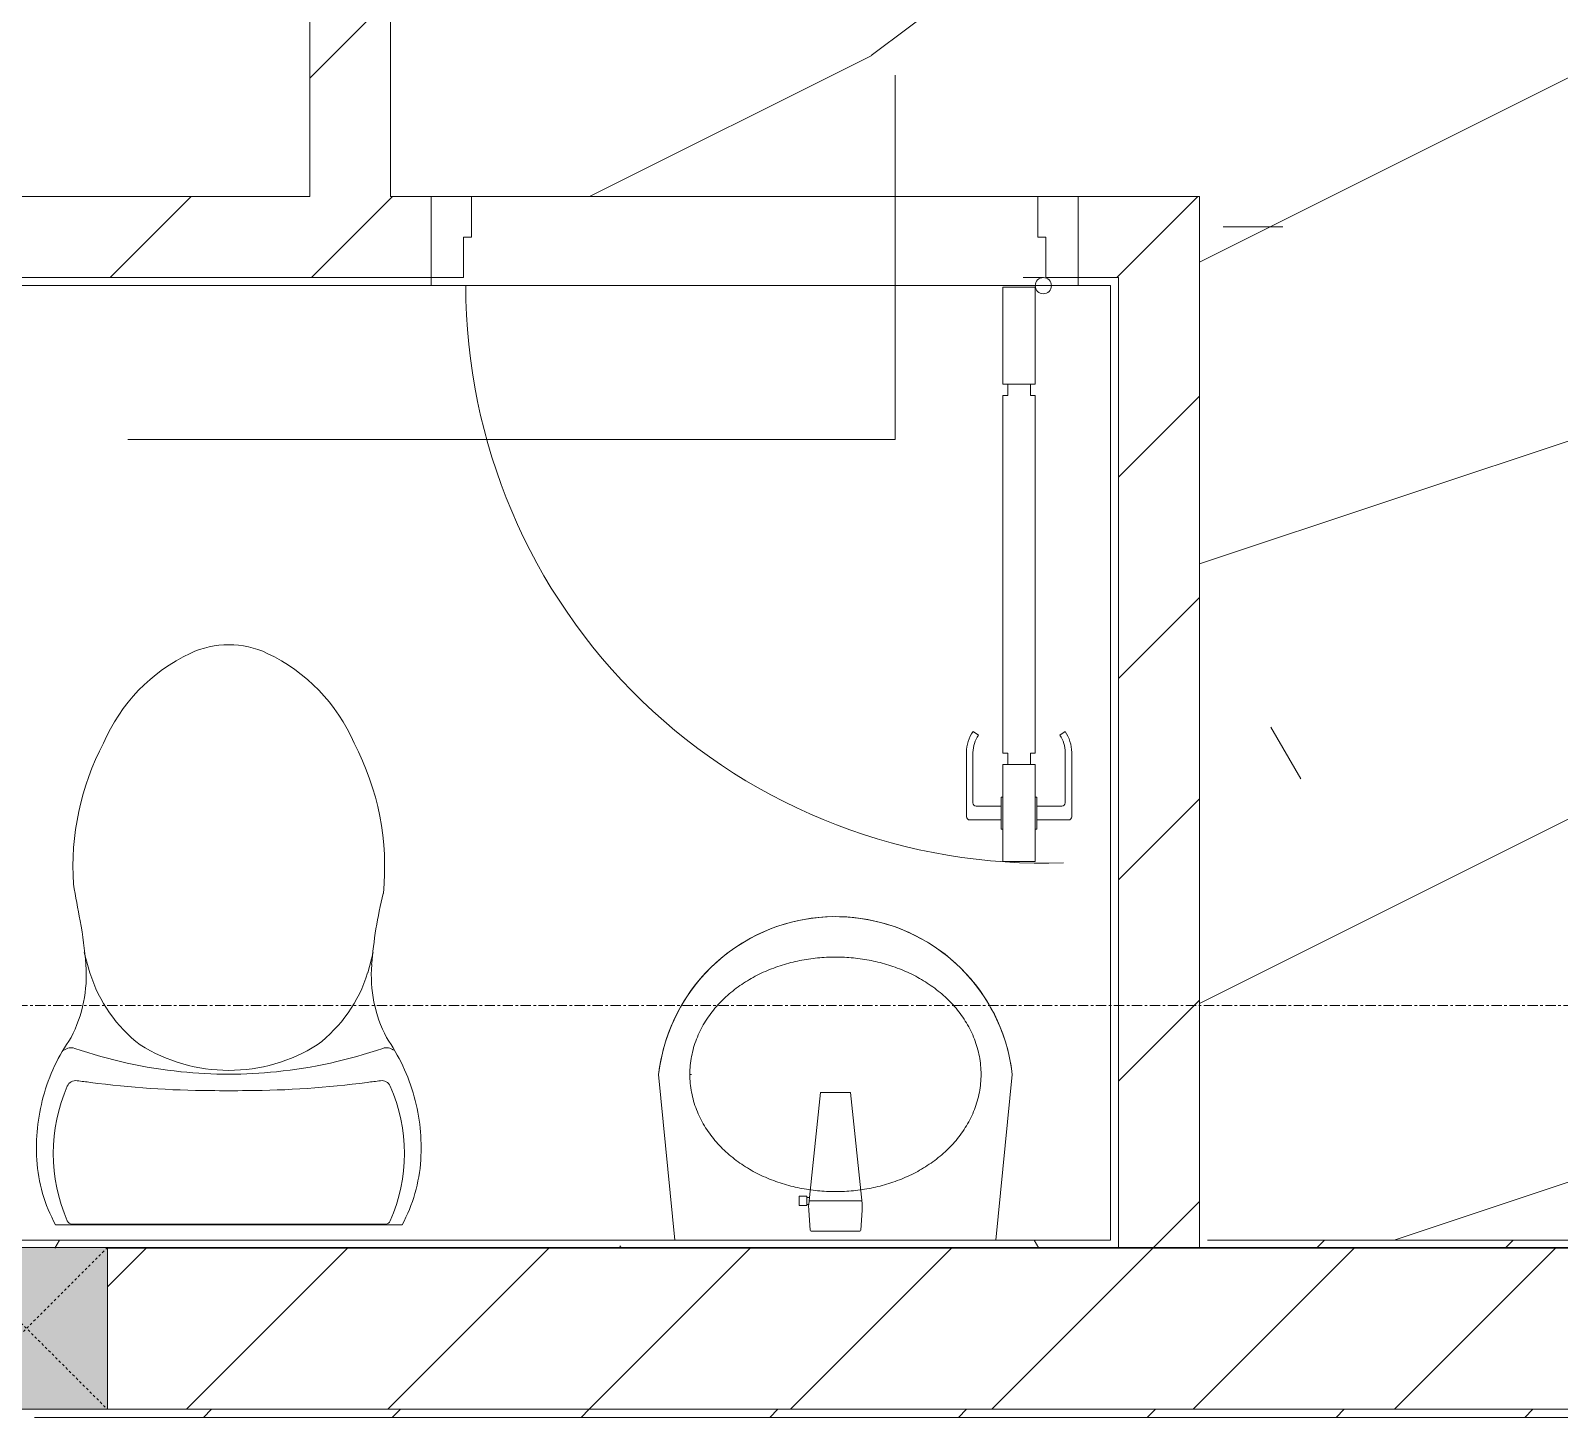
# Model space of a CAD drawing. Header units: millimetres. Extents: x 5357 to 259384, y -16348 to 109893.
# Drawn here: x 73183 to 75073, y 36528 to 38242 of the extents above; entities that cross this region are included whole.
import ezdxf

# ---------------------------------------------------------------- set-up
doc = ezdxf.new("R2010")
doc.units = ezdxf.units.MM
doc.linetypes.add('Dash', pattern=[6, 3, -3])
doc.linetypes.add('Grid Line', pattern=[22.225, 12.7, -3.175, 3.175, -3.175])
for name, color, linetype, lineweight in [('0-1', 7, 'Continuous', 5), ('A-DETL-GENF-1', 53, 'Continuous', 9), ('A-DETL-THIN-1', 7, 'Continuous', 9), ('A-DOOR-1', 254, 'Continuous', 9), ('A-DOOR-2', 53, 'Continuous', 9), ('A-FLOR-1', 53, 'Continuous', 9), ('A-FLOR-PATT-1', 10, 'Continuous', 9), ('A-WALL-1', 9, 'Continuous', 18), ('A-WALL-2', 53, 'Continuous', 9), ('A-WALL-3', 113, 'Continuous', 18), ('A-WALL-PATT', 111, 'Continuous', 9), ('A-WALL-PATT-1', 10, 'Continuous', 9), ('A-WALL-PATT-2', 53, 'Continuous', 9), ('I-WALL-1', 9, 'Continuous', 18), ('I-WALL-2', 53, 'Continuous', 9), ('I-WALL-3', 2, 'Continuous', 18), ('P-SANR-FIXT-1', 254, 'Continuous', 9), ('P-SANR-FIXT-2', 53, 'Continuous', 9), ('P-SANR-FIXT-3', 221, 'Continuous', 9), ('S-COLS', 52, 'Continuous', 9), ('S-COLS-3', 53, 'Continuous', 9), ('S-COLS-5', 52, 'Continuous', 18), ('S-COLS-HDLN', 52, 'Dash', 9), ('S-GRID-1', 1, 'Grid Line', 9)]:
    doc.layers.add(name, color=color, linetype=linetype, lineweight=lineweight)
pattern_1 = [(45, (0, 0), (-124.4508, 124.4508), [])]
pattern_2 = [(45, (0, 0), (-116.67262, 116.67262), [])]

# ---------------------------------------------------------------- blocks, each defined once
blk = doc.blocks.new('DOOR_CW_01 CANH MO-PANEL KINH - DIG_02-800x2200-CỬA NHÔM KÍNH-400864-TKCS_MB CẢNH QUAN CÂY XANH')
at = {"layer": 'A-DETL-GENF-1'}
for p, q in [((-347, 772), (-307, 772)), ((-347, 652), (-347, 772)), ((-307, 772), (-307, 652)), ((-349, 720.5), (-388, 720.5)), ((-349, 731.8), (-347, 731.8)), ((-349, 692.2), (-349, 731.8)), ((-347, 692.2), (-347, 731.8)), ((-307, 692.2), (-307, 731.8)), ((-305, 731.8), (-307, 731.8)), ((-305, 692.2), (-305, 731.8)), ((-305, 720.5), (-266, 720.5)), ((-392, 637), (-392, 716.5)), ((-384, 699.5), (-384, 637)), ((-349, 703.5), (-380, 703.5)), ((-305, 703.5), (-274, 703.5)), ((-270, 699.5), (-270, 637)), ((-262, 637), (-262, 716.5)), ((-347, 692.2), (-349, 692.2)), ((-307, 692.2), (-305, 692.2)), ((-307, 652), (-347, 652)), ((-313, 652), (-341, 652)), ((-341, 652), (-341, 638)), ((-313, 638), (-313, 652)), ((-347, 638), (-341, 638)), ((-347, 638), (-347, 196)), ((-307, 638), (-313, 638)), ((-307, 196), (-307, 638)), ((-383.9, 611.2), (-377.3, 615.8)), ((-270.1, 611.2), (-276.7, 615.8)), ((-347, 196), (-341, 196)), ((-341, 196), (-341, 182)), ((-307, 196), (-313, 196)), ((-313, 182), (-313, 196)), ((-307, 182), (-347, 182)), ((-347, 182), (-347, 62)), ((-341, 182), (-313, 182)), ((-307, 62), (-307, 182)), ((-347, 62), (-307, 62))]:
    blk.add_line(p, q, dxfattribs=at)
blk.add_circle((-357, 60), 10, dxfattribs=at)
for centre, radius, start, end in [((-357, 60), 714, 360, 92), ((-388, 716.5), 4, 90, 180), ((-266, 716.5), 4, 0, 90), ((-380, 699.5), 4, 90, 180), ((-274, 699.5), 4, 0, 90), ((-347, 637), 45, 180, 215), ((-347, 637), 37, 180, 215), ((-307, 637), 37, 325, 0), ((-307, 637), 45, 325, 0)]:
    blk.add_arc(centre, radius, start, end, dxfattribs=at)
at = {"layer": 'A-DOOR-2'}
for p, q in [((-360, 50), (-400, 50)), ((-400, 50), (-400, -50)), ((-360, 0), (-360, 50)), ((-357, 50), (-332, 50)), ((400, 50), (360, 50)), ((360, 50), (360, 0)), ((400, -50), (400, 50)), ((-350, 0), (-360, 0)), ((-350, -50), (-350, 0)), ((360, 0), (350, 0)), ((350, 0), (350, -50)), ((-400, -50), (-350, -50)), ((350, -50), (400, -50))]:
    blk.add_line(p, q, dxfattribs=at)
blk = doc.blocks.new('TOILET - TOILET-348229-TKCS_MB CẢNH QUAN CÂY XANH')
at = {"layer": 'P-SANR-FIXT-2'}
for p, q in [((214.2, -19.1), (-214.2, -19.1)), ((194, -19.9), (-194, -19.9)), ((-171.7, -330.3), (-178.6, -355.5)), ((171.7, -330.3), (178.6, -355.5))]:
    blk.add_line(p, q, dxfattribs=at)
for centre, radius, start, end in [((-46.1, -111.1), 191.6, 151.2809, 176.4513), ((-9.8, -107.2), 207.3, 156.2862, 203.7138), ((-193.7, -26.4), 6.48, 92.3168, 156.2862), ((193.7, -26.4), 6.48, 23.7138, 87.6832), ((9.8, -107.2), 207.3, 336.2862, 23.7138), ((46.1, -111.1), 191.6, 3.5487, 28.7191), ((1.9, -114.1), 239.7, 176.4513, 195.2961), ((-1.9, -114.1), 239.7, 344.7039, 3.5487), ((-4, -115.7), 233.6, 195.2961, 215.2147), ((-14.3, -1400.4), 1215.6, 90.3974, 97.407), ((0, -3462.8), 3278, 89.6026, 90.3974), ((14.3, -1400.4), 1215.6, 82.593, 89.6026), ((4, -115.7), 233.6, 324.7853, 344.7039), ((-189.1, -185.5), 11.7, 205.4105, 277.5788), ((178.9, -2951.3), 2778.4, 97.2351, 97.5788), ((0, -786.7), 581.5, 84.1678, 95.8322), ((-178.9, -2951.3), 2778.4, 82.4212, 82.7649), ((189.1, -185.5), 11.7, 262.4212, 334.5895), ((0.6, -792.1), 586.9, 95.8322, 108.9927), ((0, -416), 206.1, 90, 122.0732), ((0, -416), 206.1, 57.9268, 90), ((-0.6, -792.1), 586.9, 71.0073, 84.1678), ((-195, -224.1), 13.8, 230.6724, 288.9927), ((-0.4, -384), 179.5, 127.4036, 162.5964), ((0.4, -384), 179.5, 17.4036, 52.5964), ((195, -224.1), 13.8, 251.0073, 309.3276), ((-343.5, -327.4), 167.3, 355.4559, 27.38), ((343.5, -327.4), 167.3, 152.62, 184.5441), ((-719.2, -297.5), 544.3, 346.0536, 355.4559), ((719.2, -297.5), 544.3, 184.5441, 190.2879), ((-1948.3, -805.1), 2171.2, 9.681, 10.8949), ((137.1, -461.2), 329.8, 174.3487, 207.6878), ((-137.1, -461.2), 329.8, 332.3122, 3.6835), ((45.1, -528.6), 217.6, 203.2216, 244.7718), ((-45.1, -528.6), 217.6, 295.2282, 336.7784), ((0, -624.4), 111.7, 244.7718, 295.2282)]:
    blk.add_arc(centre, radius, start, end, dxfattribs=at)
blk = doc.blocks.new('bonruatreo - Chậu rửa-348246-TKCS_MB CẢNH QUAN CÂY XANH')
at = {"layer": 'P-SANR-FIXT-2'}
for p, q in [((-218.6, 205), (-198.4, 0)), ((-177.8, 205), (-180.6, 205)), ((198.4, 0), (218.6, 205)), ((-198.4, 0), (198.4, 0)), ((165, 0), (-165, 0))]:
    blk.add_line(p, q, dxfattribs=at)
at = {"layer": 'P-SANR-FIXT-2', "flags": 128}
blk.add_lwpolyline([(-218.6, 205), (-217.4, 213.7), (-215.9, 222.4), (-214, 231), (-211.8, 239.5), (-209.3, 247.9), (-206.4, 256.2), (-203.2, 264.4), (-199.6, 272.5), (-195.8, 280.4), (-191.6, 288.1), (-187.1, 295.7), (-182.3, 303.1), (-177.3, 310.3), (-171.9, 317.3), (-166.3, 324.1), (-160.4, 330.6), (-154.2, 336.9), (-147.8, 342.9), (-141.2, 348.7), (-134.3, 354.2), (-127.3, 359.4), (-120, 364.4), (-112.5, 369), (-104.9, 373.4), (-97.1, 377.4), (-89.1, 381.2), (-81, 384.6), (-72.7, 387.6), (-64.4, 390.4), (-55.9, 392.8), (-47.3, 394.8), (-38.7, 396.6), (-30, 397.9), (-21.3, 399), (-12.5, 399.6), (-3.7, 400), (5.1, 399.9), (13.9, 399.6), (22.6, 398.8), (31.4, 397.8), (40.1, 396.3), (48.7, 394.5), (57.2, 392.4), (65.7, 390), (74, 387.2), (82.2, 384.1), (90.3, 380.6), (98.3, 376.8), (106.1, 372.7), (113.7, 368.3), (121.1, 363.6), (128.4, 358.7), (135.4, 353.4), (142.2, 347.8), (148.8, 342), (155.2, 335.9), (161.3, 329.6), (167.2, 323), (172.8, 316.2), (178.1, 309.2), (183.1, 302), (187.8, 294.6), (192.2, 287), (196.4, 279.2), (200.2, 271.3), (203.7, 263.2), (206.8, 255), (209.7, 246.6), (212.2, 238.2), (214.3, 229.7), (216.1, 221.1), (217.6, 212.4), (218.6, 205)], dxfattribs=at)
at = {"layer": 'P-SANR-FIXT-2'}
blk.add_arc((0, 180), 220, 6.525, 173.475, dxfattribs=at)
for points in [[(-180, 205), (-180, 212.4), (-178.6, 227.3), (-172.4, 248.8), (-162.5, 268.9), (-149.4, 287), (-133.8, 303), (-116.1, 316.6), (-96.9, 327.9), (-76.5, 336.8), (-55.2, 343.5), (-33.3, 347.9), (-11.2, 350.1), (11.1, 350.1), (33.3, 347.9), (55.2, 343.5), (76.5, 336.8), (96.9, 327.9), (116.1, 316.6), (133.8, 302.9), (149.5, 287), (162.5, 268.8), (172.4, 248.8), (178.6, 227.3), (180, 212.4), (180, 205)], [(180, 205), (180, 197.6), (178.6, 182.7), (172.4, 161.2), (162.5, 141.2), (149.5, 123), (133.8, 107.1), (116.1, 93.4), (96.9, 82.1), (76.5, 73.2), (55.2, 66.5), (33.3, 62.1), (11.1, 59.9), (-11.2, 59.9), (-33.3, 62.1), (-55.2, 66.5), (-76.5, 73.2), (-96.9, 82.1), (-116.1, 93.4), (-133.8, 107), (-149.4, 123), (-162.5, 141.1), (-172.4, 161.2), (-178.6, 182.7), (-180, 197.6), (-180, 205)]]:
    blk.add_open_spline(points, degree=3, dxfattribs=at)
at = {"layer": 'P-SANR-FIXT-3'}
for p, q in [((-18.5, 182.5), (-32.2, 52.9)), ((18.5, 182.5), (-18.5, 182.5)), ((33, 45.4), (18.5, 182.5)), ((-35.6, 54.2), (-44.7, 54.2)), ((-44.7, 54.2), (-44.7, 42.8)), ((-44.7, 42.8), (-35.6, 42.8)), ((-35.6, 52.9), (-35.6, 54.2)), ((-32.2, 52.9), (-35.6, 52.9)), ((-35.6, 44.2), (-35.6, 52.9)), ((-35.6, 42.8), (-35.6, 44.2)), ((-35.6, 44.2), (-33.1, 44.2)), ((-32.2, 52.9), (-33.1, 44.2)), ((32.7, 48.5), (-32.7, 48.5)), ((-33, 37.3), (-31.4, 12.2)), ((31.4, 12.2), (33, 37.3)), ((-30.2, 11), (30.2, 11))]:
    blk.add_line(p, q, dxfattribs=at)
for centre, radius, start, end in [((5.5, 41.4), 38.7, 175.8543, 186.034), ((-5.5, 41.4), 38.7, 353.966, 6.034), ((-30.1, 12.3), 1.3, 183.5997, 268.7722), ((30.1, 12.3), 1.3, 271.2278, 356.4003)]:
    blk.add_arc(centre, radius, start, end, dxfattribs=at)
blk = doc.blocks.new('NCV_TKTC_TANG 1_rvt-1-TKCS_MB CẢNH QUAN CÂY XANH')
at = {"layer": 'A-FLOR-PATT-1'}
h = blk.add_hatch(dxfattribs=at)
h.set_pattern_fill('FP_6', color=256, style=0, pattern_type=2)
h.set_pattern_definition([(0, (0, 0), (1788.16, 447.04), [73.762, -1267.358, 73.762, -1267.358, -7152.64]), (0, (0, 0), (1788.16, 447.04), [-2682.24, 73.762, -2608.478, 73.762, -1267.358, -3129.28]), (0, (0, 0), (1788.16, 447.04), [-6705.6, 73.762, -820.318, 73.762, -2161.438]), (120, (670.56, 223.5), (-1281.228, 1325.072), [73.762, -1267.358, 73.762, -8419.998]), (120, (670.56, 223.5), (-1281.228, 1325.072), [-1414.882, -1267.358, 73.762, -2608.478, -4470.4]), (120, (670.56, 223.5), (-1281.228, 1325.072), [-5364.48, 73.762, -1267.358, 73.762, -3055.518]), (120, (670.56, 223.5), (-1281.228, 1325.072), [-6779.362, -820.318, 73.762, -2161.438]), (240, (894.1, 1117.6), (-506.932, -1772.112), [73.762, -1267.358, 73.762, -8419.998]), (240, (894.1, 1117.6), (-506.932, -1772.112), [-1414.882, -1267.358, 73.762, -2608.478, -4470.4]), (240, (894.1, 1117.6), (-506.932, -1772.112), [-5364.48, 73.762, -1267.358, 73.762, -3055.518]), (240, (894.1, 1117.6), (-506.932, -1772.112), [-6779.362, -820.318, 73.762, -2161.438])])
h.paths.add_polyline_path([(74627.6, 36746.9), (75667.6, 36746.9), (75667.6, 37296.9), (77167.6, 37296.9), (77167.6, 37607.3), (76717.2, 37607.3), (76717.2, 38057.3), (75228.7, 38057.3), (75199.9, 38061.1), (75173.1, 38072.2), (75150.1, 38089.8), (75132.5, 38112.8), (75121.4, 38139.6), (75117.6, 38168.4), (75117.6, 39595.8), (75121.4, 39624.6), (75132.5, 39651.4), (75150.1, 39674.4), (75173.1, 39692), (75199.9, 39703.2), (75228.7, 39706.9), (76717.2, 39706.9), (76717.2, 40156.9), (77167.6, 40156.9), (77167.6, 40326.9), (77177.6, 40326.9), (77177.6, 40336.9), (73627.6, 40336.9), (73627.6, 38036.9), (74627.6, 38036.9), (74627.6, 36910.9)])
h = blk.add_hatch(dxfattribs=at)
h.set_pattern_fill('FP_4', color=256, style=0, pattern_type=2)
h.set_pattern_definition([(216.87, (366.52, 916.3), (2748.89673, 1832.6049), [458.15, -4123.35]), (206.565, (916.3, 641.4), (-916.3012, -916.2996), [1024.455, -1024.455]), (198.435, (916.3, 183.26), (-1832.5985, -916.3019), [579.52, -2318.076])])
h.paths.add_polyline_path([(74627.6, 36746.9), (75667.6, 36746.9), (75667.6, 37296.9), (77167.6, 37296.9), (77167.6, 37607.3), (76717.2, 37607.3), (76717.2, 38057.3), (75228.7, 38057.3), (75199.9, 38061.1), (75173.1, 38072.2), (75150.1, 38089.8), (75132.5, 38112.8), (75121.4, 38139.6), (75117.6, 38168.4), (75117.6, 39595.8), (75121.4, 39624.6), (75132.5, 39651.4), (75150.1, 39674.4), (75173.1, 39692), (75199.9, 39703.2), (75228.7, 39706.9), (76717.2, 39706.9), (76717.2, 40156.9), (77167.6, 40156.9), (77167.6, 40326.9), (77177.6, 40326.9), (77177.6, 40336.9), (73627.6, 40336.9), (73627.6, 38036.9), (74627.6, 38036.9), (74627.6, 36910.9)])
at = {"layer": 'A-WALL-PATT-1'}
h = blk.add_hatch(dxfattribs=at)
h.set_pattern_fill('FP_2', color=256, style=0, pattern_type=2)
h.set_pattern_definition(pattern_1)
h.paths.add_polyline_path([(73527.6, 38036.9), (73627.6, 38036.9), (73627.6, 40336.9), (73527.6, 40336.9), (73527.6, 38883.4)])
h = blk.add_hatch(dxfattribs=at)
h.set_pattern_fill('FP_2', color=256, style=0, pattern_type=2)
h.set_pattern_definition(pattern_1)
h.paths.add_polyline_path([(73677.6, 37936.9), (73677.6, 38036.9), (72427.6, 38036.9), (72427.6, 37936.9), (73141.4, 37936.9)])
h.paths.add_polyline_path([(74527.6, 37936.9), (74527.6, 38036.9), (74477.6, 38036.9), (74477.6, 37936.9), (74517.6, 37936.9)])
h = blk.add_hatch(dxfattribs=at)
h.set_pattern_fill('FP_2', color=256, style=0, pattern_type=2)
h.set_pattern_definition(pattern_1)
h.paths.add_polyline_path([(74627.6, 36736.9), (74627.6, 38036.9), (74527.6, 38036.9), (74527.6, 36736.9)])
h = blk.add_hatch(dxfattribs=at)
h.set_pattern_fill('FP_11', color=256, style=0, pattern_type=2)
h.set_pattern_definition([(0, (0, 0), (894.08, 223.52), [73.762, -596.798, 73.762, -596.798, -3576.32]), (0, (0, 0), (894.08, 223.52), [-1341.12, 73.762, -1267.358, 73.762, -596.798, -1564.64]), (0, (0, 0), (894.08, 223.52), [-3352.8, 73.762, -373.278, 73.762, -1043.838]), (120, (335.28, 111.76), (-640.614, 662.536), [73.762, -596.798, 73.762, -4173.118]), (120, (335.28, 111.76), (-640.614, 662.536), [-744.322, -596.798, 73.762, -1267.358, -2235.2]), (120, (335.28, 111.76), (-640.614, 662.536), [-2682.24, 73.762, -596.798, 73.762, -1490.878]), (120, (335.28, 111.76), (-640.614, 662.536), [-3426.562, -373.278, 73.762, -1043.838]), (240, (447.04, 558.8), (-253.466, -886.056), [73.762, -596.798, 73.762, -4173.118]), (240, (447.04, 558.8), (-253.466, -886.056), [-744.322, -596.798, 73.762, -1267.358, -2235.2]), (240, (447.04, 558.8), (-253.466, -886.056), [-2682.24, 73.762, -596.798, 73.762, -1490.878]), (240, (447.04, 558.8), (-253.466, -886.056), [-3426.562, -373.278, 73.762, -1043.838])])
h.paths.add_polyline_path([(74351.9, 36736.9), (74517.6, 36736.9), (74517.6, 36746.9), (72327.6, 36746.9), (72327.6, 36736.9), (74049.3, 36736.9)])
at = {"layer": 'A-WALL-PATT-2'}
h = blk.add_hatch(dxfattribs=at)
h.set_pattern_fill('FP_10', color=256, style=0, pattern_type=2)
h.set_pattern_definition(pattern_2)
h.paths.add_polyline_path([(77177.6, 36736.9), (77177.6, 36746.9), (74627.6, 36746.9), (74627.6, 36736.9), (75562.3, 36736.9)])
at = {"layer": 'A-DETL-THIN-1'}
for p, q in [((74251.4, 37736.9), (74251.4, 38186.9)), ((74103, 37736.9), (73303, 37736.9)), ((73303, 37736.9), (74251.4, 37736.9))]:
    blk.add_line(p, q, dxfattribs=at)
at = {"layer": 'A-FLOR-1'}
blk.add_line((73727.6, 38036.9), (74427.6, 38036.9), dxfattribs=at)
at = {"layer": 'A-WALL-1'}
for p, q in [((73527.6, 40336.9), (73527.6, 38036.9)), ((73627.6, 38036.9), (73627.6, 40336.9)), ((73527.6, 38036.9), (72427.6, 38036.9)), ((73637.6, 38036.9), (73627.6, 38036.9)), ((74627.6, 38036.9), (74527.6, 38036.9)), ((74627.6, 36736.9), (74627.6, 38036.9)), ((74517.6, 37936.9), (74527.6, 37936.9)), ((74527.6, 37936.9), (74527.6, 36736.9)), ((74527.6, 36736.9), (74627.6, 36736.9))]:
    blk.add_line(p, q, dxfattribs=at)
at = {"layer": 'A-WALL-2'}
for p, q in [((73677.6, 38036.9), (73637.6, 38036.9)), ((73727.6, 38036.9), (74427.6, 38036.9)), ((74527.6, 38036.9), (74477.6, 38036.9)), ((72427.6, 37936.9), (73677.6, 37936.9)), ((73677.6, 37936.9), (72427.6, 37936.9)), ((74477.6, 37936.9), (74517.6, 37936.9)), ((74517.6, 37936.9), (74477.6, 37936.9))]:
    blk.add_line(p, q, dxfattribs=at)
at = {"layer": 'I-WALL-1'}
for p, q in [((73677.6, 37926.9), (73677.6, 37936.9)), ((74477.6, 37936.9), (74477.6, 37926.9)), ((74527.6, 37936.9), (74517.6, 37936.9)), ((74527.6, 36736.9), (74527.6, 37936.9)), ((72337.6, 37926.9), (73677.6, 37926.9)), ((74477.6, 37926.9), (74517.6, 37926.9)), ((74517.6, 37926.9), (74517.6, 36746.9)), ((73979.1, 36746.9), (72337.6, 36746.9)), ((74517.6, 36746.9), (74376, 36746.9)), ((74627.6, 36746.9), (74627.6, 36736.9)), ((77167.6, 36746.9), (74637.6, 36746.9)), ((73277.6, 36736.9), (74517.6, 36736.9)), ((74517.6, 36736.9), (74527.6, 36736.9)), ((74627.6, 36736.9), (77177.6, 36736.9))]:
    blk.add_line(p, q, dxfattribs=at)
at = {"layer": 'I-WALL-2'}
blk.add_line((74477.6, 37926.9), (73677.6, 37926.9), dxfattribs=at)
at = {"layer": 'A-DOOR-1', "rotation": 180}
blk.add_blockref('DOOR_CW_01 CANH MO-PANEL KINH - DIG_02-800x2200-CỬA NHÔM KÍNH-400864-TKCS_MB CẢNH QUAN CÂY XANH', (74077.6, 37986.9), dxfattribs=at)
at = {"layer": 'P-SANR-FIXT-1', "rotation": 180}
blk.add_blockref('TOILET - TOILET-348229-TKCS_MB CẢNH QUAN CÂY XANH', (73427.6, 36746.9), dxfattribs=at)
at = {"layer": 'P-SANR-FIXT-1'}
blk.add_blockref('bonruatreo - Chậu rửa-348246-TKCS_MB CẢNH QUAN CÂY XANH', (74177.6, 36746.9), dxfattribs=at)
blk = doc.blocks.new('G1_SOF - BO TRU - 200x200-V431-TKCS_MB CẢNH QUAN CÂY XANH')
at = {"layer": 'S-COLS-3'}
blk.add_hatch(color=256, dxfattribs=at).paths.add_polyline_path([(100, -100), (100, 100), (-100, 100), (-100, -100)])
at = {"layer": 'S-COLS-5'}
for p, q in [((100, 100), (-100, 100)), ((-100, 100), (-100, -100)), ((100, -100), (100, 100)), ((-100, -100), (100, -100))]:
    blk.add_line(p, q, dxfattribs=at)
at = {"layer": 'S-COLS-HDLN'}
for p, q in [((100, 100), (-100, -100)), ((-100, 100), (100, -100))]:
    blk.add_line(p, q, dxfattribs=at)

msp = doc.modelspace()

# ---------------------------------------------------------------- hatches: boundary and pattern name
at = {"layer": 'A-WALL-PATT'}
h = msp.add_hatch(dxfattribs=at)
h.set_pattern_fill('FP_1', color=256, style=0, pattern_type=2)
h.set_pattern_definition(pattern_1)
h.paths.add_polyline_path([(77177.6, 36537.8), (77177.6, 36737.8), (73277.6, 36737.8), (73277.6, 36537.8), (75562.3, 36537.8)])
h.paths.add_polyline_path([(73077.6, 36537.8), (73077.6, 36737.8), (72077.6, 36737.8), (72077.6, 36537.8), (72838.8, 36537.8)])
h.paths.add_polyline_path([(69510.1, 36537.8), (70987.6, 36537.8), (70987.6, 36737.8), (69252.6, 36737.8), (69252.6, 36537.8), (69262.6, 36537.8)])
h = msp.add_hatch(dxfattribs=at)
h.set_pattern_fill('FP_41', color=256, style=0, pattern_type=2)
h.set_pattern_definition(pattern_2)
h.paths.add_polyline_path([(74049.3, 36527.8), (77377.6, 36527.8), (77377.6, 36537.8), (73177.6, 36537.8), (73177.6, 36527.8), (73746.6, 36527.8)])

# ---------------------------------------------------------------- linework, layer by layer
at = {"layer": 'A-WALL-3'}
for p, q in [((77177.6, 36737.8), (73277.6, 36737.8)), ((73277.6, 36537.8), (77177.6, 36537.8))]:
    msp.add_line(p, q, dxfattribs=at)
at = {"layer": 'I-WALL-3'}
msp.add_line((73187.6, 36527.8), (77387.6, 36527.8), dxfattribs=at)
at = {"layer": 'S-GRID-1'}
msp.add_line((130319.3, 37036.9), (29351.8, 37036.9), dxfattribs=at)

# ---------------------------------------------------------------- block references
at = {"layer": '0-1'}
msp.add_blockref('NCV_TKTC_TANG 1_rvt-1-TKCS_MB CẢNH QUAN CÂY XANH', (0, 0), dxfattribs=at)
at = {"layer": 'S-COLS'}
msp.add_blockref('G1_SOF - BO TRU - 200x200-V431-TKCS_MB CẢNH QUAN CÂY XANH', (73177.6, 36637.8), dxfattribs=at)

doc.saveas('drawing.dxf')
